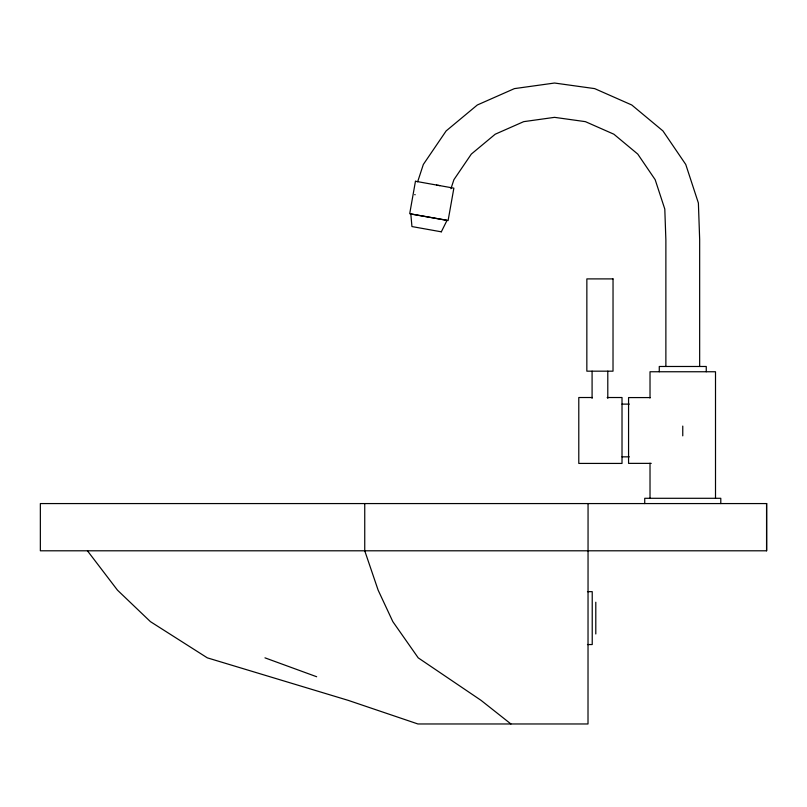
<?xml version="1.0" encoding="UTF-8"?>
<svg xmlns="http://www.w3.org/2000/svg" width="807" height="807" viewBox="0 0 807 807"><rect width="100%" height="100%" fill="white"/><g stroke="black" fill="none" stroke-linecap="round" stroke-linejoin="round"><path stroke-width="1.21" d="M415.454 181.262L409.704 213.704L448.097 220.583L453.867 188.152L415.484 181.262M417.653 181.797L423.332 164.467L446.14 130.926L477.32 104.991L514.402 88.619L554.54 83.03L594.678 88.619L631.77 104.991L662.94 130.926L685.758 164.467L698.388 203.031L699.659 239.346L699.659 366.479M450.942 188.747L453.907 179.689L471.328 154.076L495.205 134.214L523.682 121.655L554.54 117.348L585.408 121.655L613.885 134.214L637.752 154.076L655.173 179.689L664.797 209.074L665.876 239.941L665.876 366.479M441.328 231.821L447.068 220.271L410.824 214.016L411.933 226.555L441.318 231.821M592.368 397.518L578.79 397.518L578.79 463.42L622.015 463.43L622.015 397.528L607.187 397.518M649.988 397.579L628.562 397.579L628.562 463.369L651.249 463.369M622.015 404.115L629.309 404.115M622.015 456.843L629.309 456.843M587.466 591.652L592.227 591.652L592.227 644.551L587.466 644.551M436.537 185.045L437.132 185.146M414.687 194.658L415.202 194.729M439.805 185.63L438.231 185.348M264.968 657.846L316.667 676.74M510.922 723.97L481.053 700.355L418.208 657.846L392.838 621.642L378.14 590.159L364.744 550.798L364.744 503.568M87.449 550.798L117.479 590.159L150.425 621.642L207.318 657.846L348.19 700.355L417.915 723.97L588.01 723.97L588.061 503.568M766.559 503.568L766.559 550.798M720.792 503.568L720.792 498.292L644.732 498.292L644.732 503.568M715.506 498.292L715.506 371.755L650.018 371.755L650.018 398.063M706.256 371.755L706.256 366.479L659.269 366.479L659.269 371.755M682.762 426.086L682.762 435.851M650.018 463.218L650.018 498.292M607.792 371.17L607.792 398.355M595.798 602.224L595.798 633.969M592.086 371.17L592.086 398.355M613.017 278.899L586.86 278.899L586.84 371.17L613.017 371.17L613.038 278.899M766.65 503.568L40.35 503.568L40.35 550.798L766.65 550.798L766.65 503.568"/></g></svg>
